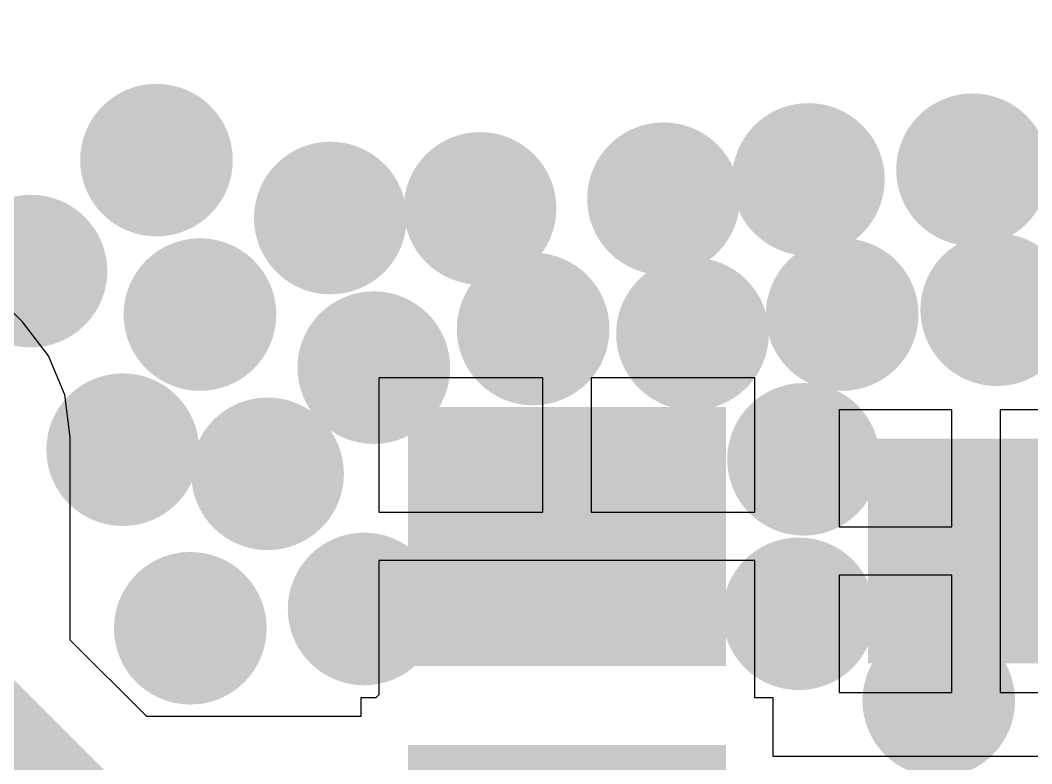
# Model space of a CAD drawing. Extents: x 56.2 to 141.8, y 48 to 96.4.
# Drawn here: x 111.17 to 116.49, y 53.19 to 57.1 of the extents above; entities that cross this region are included whole.
import ezdxf

# ---------------------------------------------------------------- set-up
doc = ezdxf.new("R2010")
doc.units = 0
doc.header["$MEASUREMENT"] = 0
for name, color, linetype in [('BOTTOMLAYER', 5, 'CONTINUOUS'), ('BOTTOMPASTE', 16, 'CONTINUOUS'), ('BOTTOMSOLDER', 6, 'CONTINUOUS'), ('MULTILAYER', 9, 'CONTINUOUS'), ('TOPLAYER', 1, 'CONTINUOUS'), ('TOPSOLDER', 216, 'CONTINUOUS')]:
    doc.layers.add(name, color=color, linetype=linetype)

msp = doc.modelspace()

# ---------------------------------------------------------------- linework, layer by layer
at = {"layer": 'BOTTOMLAYER'}
for p, q in [((111.182638, 55.510816), (109.594734, 57.09872)), ((111.318883, 55.333257), (111.182638, 55.510816)), ((111.404532, 55.126484), (111.318883, 55.333257)), ((113.919, 55.216402), (113.057, 55.216402)), ((113.057, 55.216402), (113.057, 54.509403)), ((113.919, 54.509403), (113.919, 55.216402)), ((115.035, 55.216402), (114.173, 55.216402)), ((114.173, 55.216402), (114.173, 54.509403)), ((115.035, 54.509403), (115.035, 55.216402)), ((111.433745, 54.904589), (111.404532, 55.126484)), ((116.070002, 55.049199), (115.478001, 55.049199)), ((115.478001, 55.049199), (115.478001, 54.4322)), ((116.070002, 54.4322), (116.070002, 55.049199)), ((116.832197, 55.049199), (116.324002, 55.049199)), ((116.324002, 55.049199), (116.324002, 54.3052)), ((111.433745, 53.836981), (111.433745, 54.904589)), ((113.057, 54.509403), (113.919, 54.509403)), ((114.173, 54.509403), (115.035, 54.509403)), ((115.478001, 54.4322), (116.070002, 54.4322)), ((116.324002, 54.3052), (116.324002, 53.561201)), ((115.035, 54.255403), (113.057, 54.255403)), ((113.057, 54.255403), (113.057, 53.622207)), ((115.035, 53.622207), (115.035, 54.255403)), ((116.070002, 54.1782), (115.478001, 54.1782)), ((115.478001, 54.1782), (115.478001, 53.561201)), ((116.070002, 53.561201), (116.070002, 54.1782)), ((111.835392, 53.435334), (111.433745, 53.836981)), ((113.057, 53.622207), (113.056998, 53.622204)), ((113.056998, 53.622204), (113.057, 53.622204)), ((113.057, 53.622204), (113.056998, 53.548407)), ((115.035, 53.622204), (115.035002, 53.622207)), ((115.035002, 53.622207), (115.035, 53.622207)), ((115.035002, 53.548404), (115.035, 53.622204)), ((113.040993, 53.5324), (112.961001, 53.5324)), ((112.961001, 53.5324), (112.961001, 53.435334)), ((113.056998, 53.548407), (113.040993, 53.5324)), ((115.035002, 53.532402), (115.035002, 53.548404)), ((115.035002, 53.5324), (115.035002, 53.532402)), ((115.130999, 53.5324), (115.035002, 53.5324)), ((115.130999, 53.223198), (115.130999, 53.5324)), ((115.478001, 53.561201), (116.070002, 53.561201)), ((116.324002, 53.561201), (116.832197, 53.561201)), ((112.961001, 53.435334), (111.835392, 53.435334)), ((116.714796, 53.223198), (115.130999, 53.223198))]:
    msp.add_line(p, q, dxfattribs=at)
at = {"layer": 'BOTTOMLAYER', "const_width": 0.299999}
for points in [[(111.737, 56.3626, 1), (112.037, 56.3626, 1)], [(115.166, 56.261, 1), (115.466, 56.261, 1)], [(116.0296, 56.3118, 1), (116.3296, 56.3118, 1)], [(114.404, 56.1594, 1), (114.704, 56.1594, 1)], [(113.4388, 56.1086, 1), (113.7388, 56.1086, 1)], [(112.6514, 56.0578, 1), (112.9514, 56.0578, 1)], [(111.0766, 55.7784, 1), (111.3766, 55.7784, 1)], [(116.1566, 55.5752, 1), (116.4566, 55.5752, 1)], [(111.9656, 55.5498, 1), (112.2656, 55.5498, 1)], [(115.3438, 55.5498, 1), (115.6438, 55.5498, 1)], [(113.7182, 55.4736, 1), (114.0182, 55.4736, 1)], [(114.5564, 55.4482, 1), (114.8564, 55.4482, 1)], [(112.88, 55.2704, 1), (113.18, 55.2704, 1)], [(111.5592, 54.8386, 1), (111.8592, 54.8386, 1)], [(115.1406, 54.7878, 1), (115.4406, 54.7878, 1)], [(112.3212, 54.7116, 1), (112.6212, 54.7116, 1)], [(112.8292, 54.0004, 1), (113.1292, 54.0004, 1)], [(115.1152, 53.975, 1), (115.4152, 53.975, 1)], [(111.9148, 53.8988, 1), (112.2148, 53.8988, 1)], [(115.8518, 53.5178, 1), (116.1518, 53.5178, 1)]]:
    msp.add_lwpolyline(points, format="xyb", close=True, dxfattribs=at)
at = {"layer": 'BOTTOMLAYER', "const_width": 1.000001}
msp.add_lwpolyline([(110.576411, 53.481862), (111.480272, 52.578)], dxfattribs=at)
at = {"layer": 'BOTTOMLAYER'}
for points in [[(114.781, 53.802404), (114.781, 54.962402), (113.311, 53.802404), (113.311, 54.962402)], [(115.732001, 53.815201), (116.662002, 53.815201), (115.732001, 54.795199), (116.662002, 54.795199)]]:
    msp.add_solid(points, dxfattribs=at)
at = {"layer": 'BOTTOMPASTE'}
for points in [[(114.781, 53.802404), (114.781, 54.962402), (113.311, 53.802404), (113.311, 54.962402)], [(115.732001, 53.815201), (116.662002, 53.815201), (115.732001, 54.795199), (116.662002, 54.795199)]]:
    msp.add_solid(points, dxfattribs=at)
at = {"layer": 'BOTTOMSOLDER', "const_width": 0.401599}
for points in [[(111.6862, 56.3626, 1), (112.0878, 56.3626, 1)], [(115.9788, 56.3118, 1), (116.3804, 56.3118, 1)], [(115.1152, 56.261, 1), (115.5168, 56.261, 1)], [(114.3532, 56.1594, 1), (114.7548, 56.1594, 1)], [(113.388, 56.1086, 1), (113.7896, 56.1086, 1)], [(112.6006, 56.0578, 1), (113.0022, 56.0578, 1)], [(111.0258, 55.7784, 1), (111.4274, 55.7784, 1)], [(116.1058, 55.5752, 1), (116.5074, 55.5752, 1)], [(111.9148, 55.5498, 1), (112.3164, 55.5498, 1)], [(115.293, 55.5498, 1), (115.6946, 55.5498, 1)], [(113.6674, 55.4736, 1), (114.069, 55.4736, 1)], [(114.5056, 55.4482, 1), (114.9072, 55.4482, 1)], [(112.8292, 55.2704, 1), (113.2308, 55.2704, 1)], [(111.5084, 54.8386, 1), (111.91, 54.8386, 1)], [(115.0898, 54.7878, 1), (115.4914, 54.7878, 1)], [(112.2704, 54.7116, 1), (112.672, 54.7116, 1)], [(112.7784, 54.0004, 1), (113.18, 54.0004, 1)], [(115.0644, 53.975, 1), (115.466, 53.975, 1)], [(111.864, 53.8988, 1), (112.2656, 53.8988, 1)], [(115.801, 53.5178, 1), (116.2026, 53.5178, 1)]]:
    msp.add_lwpolyline(points, format="xyb", close=True, dxfattribs=at)
at = {"layer": 'BOTTOMSOLDER'}
for points in [[(114.8826, 53.700804), (114.8826, 55.064002), (113.2094, 53.700804), (113.2094, 55.064002)], [(115.630401, 53.713601), (116.763602, 53.713601), (115.630401, 54.896799), (116.763602, 54.896799)], [(114.8826, 51.920803), (114.8826, 53.284001), (113.2094, 51.920803), (113.2094, 53.284001)]]:
    msp.add_solid(points, dxfattribs=at)
at = {"layer": 'MULTILAYER', "const_width": 0.299999}
for points in [[(111.737, 56.3626, 1), (112.037, 56.3626, 1)], [(115.166, 56.261, 1), (115.466, 56.261, 1)], [(116.0296, 56.3118, 1), (116.3296, 56.3118, 1)], [(114.404, 56.1594, 1), (114.704, 56.1594, 1)], [(113.4388, 56.1086, 1), (113.7388, 56.1086, 1)], [(112.6514, 56.0578, 1), (112.9514, 56.0578, 1)], [(111.0766, 55.7784, 1), (111.3766, 55.7784, 1)], [(116.1566, 55.5752, 1), (116.4566, 55.5752, 1)], [(111.9656, 55.5498, 1), (112.2656, 55.5498, 1)], [(115.3438, 55.5498, 1), (115.6438, 55.5498, 1)], [(113.7182, 55.4736, 1), (114.0182, 55.4736, 1)], [(114.5564, 55.4482, 1), (114.8564, 55.4482, 1)], [(112.88, 55.2704, 1), (113.18, 55.2704, 1)], [(111.5592, 54.8386, 1), (111.8592, 54.8386, 1)], [(115.1406, 54.7878, 1), (115.4406, 54.7878, 1)], [(112.3212, 54.7116, 1), (112.6212, 54.7116, 1)], [(112.8292, 54.0004, 1), (113.1292, 54.0004, 1)], [(115.1152, 53.975, 1), (115.4152, 53.975, 1)], [(111.9148, 53.8988, 1), (112.2148, 53.8988, 1)], [(115.8518, 53.5178, 1), (116.1518, 53.5178, 1)]]:
    msp.add_lwpolyline(points, format="xyb", close=True, dxfattribs=at)
at = {"layer": 'TOPLAYER', "const_width": 0.299999}
for points in [[(111.737, 56.3626, 1), (112.037, 56.3626, 1)], [(115.166, 56.261, 1), (115.466, 56.261, 1)], [(116.0296, 56.3118, 1), (116.3296, 56.3118, 1)], [(114.404, 56.1594, 1), (114.704, 56.1594, 1)], [(113.4388, 56.1086, 1), (113.7388, 56.1086, 1)], [(112.6514, 56.0578, 1), (112.9514, 56.0578, 1)], [(111.0766, 55.7784, 1), (111.3766, 55.7784, 1)], [(116.1566, 55.5752, 1), (116.4566, 55.5752, 1)], [(111.9656, 55.5498, 1), (112.2656, 55.5498, 1)], [(115.3438, 55.5498, 1), (115.6438, 55.5498, 1)], [(113.7182, 55.4736, 1), (114.0182, 55.4736, 1)], [(114.5564, 55.4482, 1), (114.8564, 55.4482, 1)], [(112.88, 55.2704, 1), (113.18, 55.2704, 1)], [(111.5592, 54.8386, 1), (111.8592, 54.8386, 1)], [(115.1406, 54.7878, 1), (115.4406, 54.7878, 1)], [(112.3212, 54.7116, 1), (112.6212, 54.7116, 1)], [(112.8292, 54.0004, 1), (113.1292, 54.0004, 1)], [(115.1152, 53.975, 1), (115.4152, 53.975, 1)], [(111.9148, 53.8988, 1), (112.2148, 53.8988, 1)], [(115.8518, 53.5178, 1), (116.1518, 53.5178, 1)]]:
    msp.add_lwpolyline(points, format="xyb", close=True, dxfattribs=at)
at = {"layer": 'TOPSOLDER', "const_width": 0.401599}
for points in [[(111.6862, 56.3626, 1), (112.0878, 56.3626, 1)], [(115.9788, 56.3118, 1), (116.3804, 56.3118, 1)], [(115.1152, 56.261, 1), (115.5168, 56.261, 1)], [(114.3532, 56.1594, 1), (114.7548, 56.1594, 1)], [(113.388, 56.1086, 1), (113.7896, 56.1086, 1)], [(112.6006, 56.0578, 1), (113.0022, 56.0578, 1)], [(111.0258, 55.7784, 1), (111.4274, 55.7784, 1)], [(116.1058, 55.5752, 1), (116.5074, 55.5752, 1)], [(111.9148, 55.5498, 1), (112.3164, 55.5498, 1)], [(115.293, 55.5498, 1), (115.6946, 55.5498, 1)], [(113.6674, 55.4736, 1), (114.069, 55.4736, 1)], [(114.5056, 55.4482, 1), (114.9072, 55.4482, 1)], [(112.8292, 55.2704, 1), (113.2308, 55.2704, 1)], [(111.5084, 54.8386, 1), (111.91, 54.8386, 1)], [(115.0898, 54.7878, 1), (115.4914, 54.7878, 1)], [(112.2704, 54.7116, 1), (112.672, 54.7116, 1)], [(112.7784, 54.0004, 1), (113.18, 54.0004, 1)], [(115.0644, 53.975, 1), (115.466, 53.975, 1)], [(111.864, 53.8988, 1), (112.2656, 53.8988, 1)], [(115.801, 53.5178, 1), (116.2026, 53.5178, 1)]]:
    msp.add_lwpolyline(points, format="xyb", close=True, dxfattribs=at)

doc.saveas('drawing.dxf')
